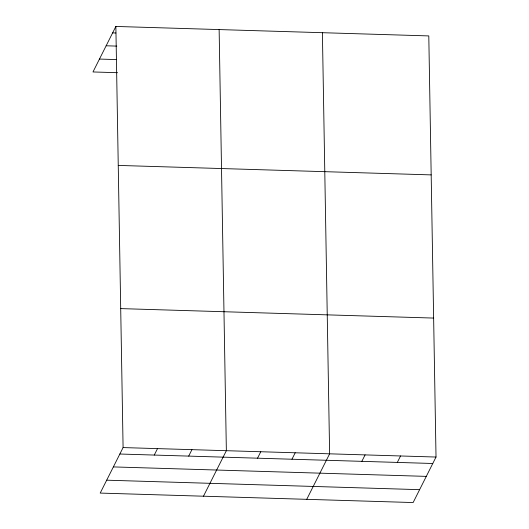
<?xml version="1.0" encoding="UTF-8"?>
<svg xmlns="http://www.w3.org/2000/svg" width="529" height="529" viewBox="0 0 529 529"><rect width="100%" height="100%" fill="white"/><g stroke="black" fill="none" stroke-linecap="round" stroke-linejoin="round"><path stroke-width="0.79" d="M115.864 26.45L123.092 447.574L100.206 493.081L413.136 502.55L436.022 457.043L428.794 35.919L115.864 26.45L92.978 71.957L117.57 72.698M154.27 455.059L157.516 448.618M188.694 456.104L191.934 449.657M203.473 496.202L226.359 450.701L219.132 29.578M257.537 458.187L260.777 451.74M291.962 459.225L295.202 452.784M306.741 499.33L329.627 453.822L322.399 32.699M361.849 461.341L365.089 454.9M397.312 462.419L400.552 455.972M112.624 32.897L115.904 32.996M106.144 45.785L116.797 46.109M99.465 59.063L116.671 59.585M118.251 165.418L431.181 174.894M120.705 308.605L433.635 318.074M123.092 447.574L436.022 457.043M119.852 454.021L432.782 463.49M113.365 466.909L426.295 476.378M106.686 480.187L419.616 489.662"/></g></svg>
